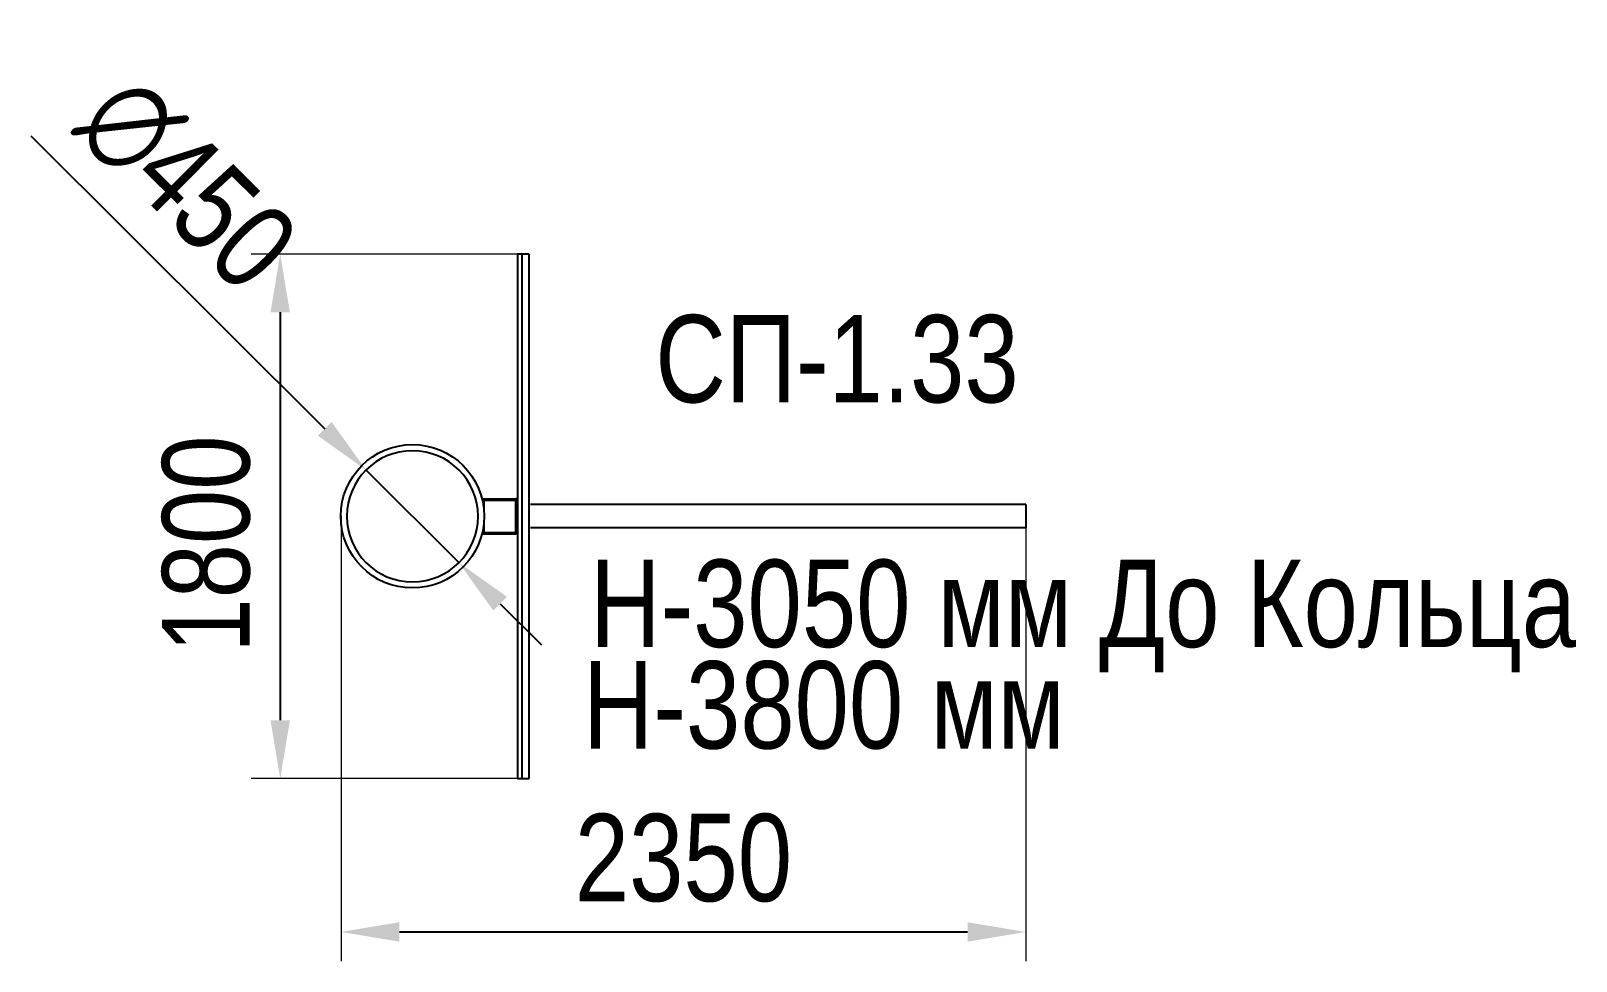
# Model space of a CAD drawing. Header units: millimetres. Extents: x -1620 to 3683, y -1493 to 1698.
import ezdxf

# ---------------------------------------------------------------- set-up
doc = ezdxf.new("R2010")
doc.units = ezdxf.units.MM
for name, color, linetype in [('DIKOM_АРТИКУЛ', 7, 'Continuous'), ('DIKOM_ОБЪЕКТ', 7, 'Continuous'), ('DIKOM_РАЗМЕР_ОБЪЕКТА', 7, 'Continuous')]:
    doc.layers.add(name, color=color, linetype=linetype)
doc.styles.add('style1', font='arial.ttf', dxfattribs={"width": 0.8})
doc.dimstyles.new('1-50', dxfattribs={"dimtxt": 300, "dimasz": 200, "dimexe": 100, "dimexo": 0, "dimgap": 100, "dimtad": 1, "dimdec": 0, "dimtxsty": 'style1', "dimcen": 0, "dimclrd": 7, "dimclre": 7, "dimadec": 1, "dimazin": 2, "dimtfac": 1, "dimtdec": 0, "dimtmove": 0, "dimatfit": 3, "dimfxl": 0, "dimlwd": 25, "dimlwe": 18, "dimarcsym": 0})

# ---------------------------------------------------------------- blocks, each defined once
blk = doc.blocks.new('*D0')
at = {"layer": 'Defpoints', "color": 0, "transparency": 16777216}
for p in [(-555.8, 32.8), (1794.2, -7.2), (1794.2, -1393.5)]:
    blk.add_point(p, dxfattribs=at)
at = {"layer": 'DIKOM_РАЗМЕР_ОБЪЕКТА', "color": 7, "lineweight": 18, "transparency": 16777216}
for p, q in [((-555.8, 32.8), (-555.8, -1493.5)), ((1794.2, -7.2), (1794.2, -1493.5))]:
    blk.add_line(p, q, dxfattribs=at)
at = {"layer": 'DIKOM_РАЗМЕР_ОБЪЕКТА', "color": 7, "lineweight": 25, "transparency": 16777216}
blk.add_line((-355.8, -1393.5), (1594.2, -1393.5), dxfattribs=at)
at = {"layer": 'DIKOM_РАЗМЕР_ОБЪЕКТА', "color": 7, "transparency": 16777216}
for points in [[(-355.8, -1360.1), (-355.8, -1426.8), (-555.8, -1393.5)], [(1594.2, -1360.1), (1594.2, -1426.8), (1794.2, -1393.5)]]:
    blk.add_solid(points, dxfattribs=at)
at = {"layer": 'DIKOM_РАЗМЕР_ОБЪЕКТА', "color": 0, "transparency": 16777216, "insert": (619.2, -1140.2), "char_height": 300, "attachment_point": 5, "style": 'style1'}
blk.add_mtext('2350', dxfattribs=at)
blk = doc.blocks.new('*D1')
at = {"layer": 'Defpoints', "color": 0, "transparency": 16777216}
for p in [(89.2, 932.8), (-764.7, -867.2), (89.2, -867.2)]:
    blk.add_point(p, dxfattribs=at)
at = {"layer": 'DIKOM_РАЗМЕР_ОБЪЕКТА', "color": 7, "lineweight": 18, "transparency": 16777216}
for p, q in [((89.2, 932.8), (-864.7, 932.8)), ((89.2, -867.2), (-864.7, -867.2))]:
    blk.add_line(p, q, dxfattribs=at)
at = {"layer": 'DIKOM_РАЗМЕР_ОБЪЕКТА', "color": 7, "lineweight": 25, "transparency": 16777216}
blk.add_line((-764.7, 732.8), (-764.7, -667.2), dxfattribs=at)
at = {"layer": 'DIKOM_РАЗМЕР_ОБЪЕКТА', "color": 7, "transparency": 16777216}
for points in [[(-798, 732.8), (-731.4, 732.8), (-764.7, 932.8)], [(-798, -667.2), (-731.4, -667.2), (-764.7, -867.2)]]:
    blk.add_solid(points, dxfattribs=at)
at = {"layer": 'DIKOM_РАЗМЕР_ОБЪЕКТА', "color": 0, "transparency": 16777216, "insert": (-1017.9, -62.4), "char_height": 300, "attachment_point": 5, "rotation": 90, "style": 'style1'}
blk.add_mtext('1800', dxfattribs=at)
blk = doc.blocks.new('*D2')
at = {"layer": 'Defpoints', "color": 0, "transparency": 16777216}
for p in [(-470.1, 191.6), (-151.4, -126.1)]:
    blk.add_point(p, dxfattribs=at)
at = {"layer": 'DIKOM_РАЗМЕР_ОБЪЕКТА', "color": 7, "lineweight": 25, "transparency": 16777216}
for p, q in [((-1620.3, 1338.4), (-611.7, 332.9)), ((-151.4, -126.1), (-470.1, 191.6)), ((-9.8, -267.3), (131.8, -408.5))]:
    blk.add_line(p, q, dxfattribs=at)
at = {"layer": 'DIKOM_РАЗМЕР_ОБЪЕКТА', "color": 7, "transparency": 16777216}
for points in [[(-588.2, 356.5), (-635.3, 309.3), (-470.1, 191.6)], [(13.7, -243.7), (-33.4, -290.9), (-151.4, -126.1)]]:
    blk.add_solid(points, dxfattribs=at)
at = {"layer": 'DIKOM_РАЗМЕР_ОБЪЕКТА', "color": 0, "transparency": 16777216, "insert": (-1084.9, 1173.9), "char_height": 300, "attachment_point": 5, "rotation": 315.0849, "style": 'style1'}
blk.add_mtext('∅450', dxfattribs=at)

msp = doc.modelspace()

# ---------------------------------------------------------------- linework, layer by layer
at = {"layer": 'DIKOM_ОБЪЕКТ'}
for p, q in [((64.2, 932.8), (49.2, 932.8)), ((49.2, 932.8), (49.2, -867.2)), ((64.2, 932.8), (64.2, -867.2)), ((89.2, 932.8), (64.2, 932.8)), ((89.2, -867.2), (89.2, 932.8)), ((-72.2, 92.8), (44.2, 92.8)), ((-71, 87.8), (44.2, 87.8)), ((-65.8, 87.8), (-65.8, 54.9)), ((44.2, 87.8), (-65.8, 87.8)), ((49.2, 92.8), (44.2, 92.8)), ((44.2, -27.2), (44.2, 92.8)), ((44.2, 87.8), (44.2, 92.8)), ((44.2, -22.2), (44.2, 87.8)), ((49.2, -27.2), (49.2, 92.8)), ((1794.2, 72.8), (94.2, 72.8)), ((1794.2, 72.8), (1794.2, -7.2)), ((-65.8, 10.6), (-65.8, -22.2)), ((-72.2, -27.2), (44.2, -27.2)), ((-71, -22.2), (44.2, -22.2)), ((-65.8, -22.2), (44.2, -22.2)), ((49.2, -27.2), (44.2, -27.2)), ((1794.2, -7.2), (94.2, -7.2)), ((49.2, -867.2), (64.2, -867.2)), ((64.2, -867.2), (89.2, -867.2))]:
    msp.add_line(p, q, dxfattribs=at)
msp.add_circle((-310.8, 32.8), 246, dxfattribs=at)
at = {"layer": 'DIKOM_ОБЪЕКТ', "extrusion": (2.2136e-45, 1.80755e-29, -1)}
msp.add_circle((310.8, 32.8), 225, dxfattribs=at)

# ---------------------------------------------------------------- texts
at = {"layer": 'DIKOM_АРТИКУЛ', "color": 7, "linetype": 'Continuous', "lineweight": 15, "insert": (522.7, 723.6), "char_height": 300, "width": 6012.174, "attachment_point": 1, "style": 'style1'}
msp.add_mtext('{\\fArial|b0|i0|c204|p34;СП-1.33}', dxfattribs=at)
at = {"layer": 'DIKOM_РАЗМЕР_ОБЪЕКТА', "char_height": 300, "width": 4694.74, "attachment_point": 1, "style": 'style1'}
for s, insert in [('H-3050 мм До Кольца ', (299, -116)), ('H-3800 мм', (274.2, -464.2))]:
    msp.add_mtext(s, dxfattribs=dict(at, insert=insert))

# ---------------------------------------------------------------- dimensions: what is measured, and where the dimension line sits
at = {"layer": 'DIKOM_РАЗМЕР_ОБЪЕКТА'}
dim = msp.add_diameter_dim_2p(p1=(-151.4, -126.1), p2=(-470.1, 191.6), dimstyle='1-50', dxfattribs=at)
dim.commit()
dim.dimension.update_dxf_attribs({"geometry": '*D2', "text_midpoint": (-1269.5, 988.7), "dimtype": 163})
dim = msp.add_linear_dim(base=(-764.7, -867.2), p1=(89.2, 932.8), p2=(89.2, -867.2), angle=90, dimstyle='1-50', dxfattribs=at)
dim.commit()
dim.dimension.update_dxf_attribs({"geometry": '*D1', "text_midpoint": (-764.7, -62.4), "dimtype": 160})
dim = msp.add_linear_dim(base=(1794.2, -1393.5), p1=(-555.8, 32.8), p2=(1794.2, -7.2), dimstyle='1-50', dxfattribs=at)
dim.commit()
dim.dimension.update_dxf_attribs({"geometry": '*D0', "text_midpoint": (619.2, -1393.5), "dimtype": 160})

doc.saveas('drawing.dxf')
